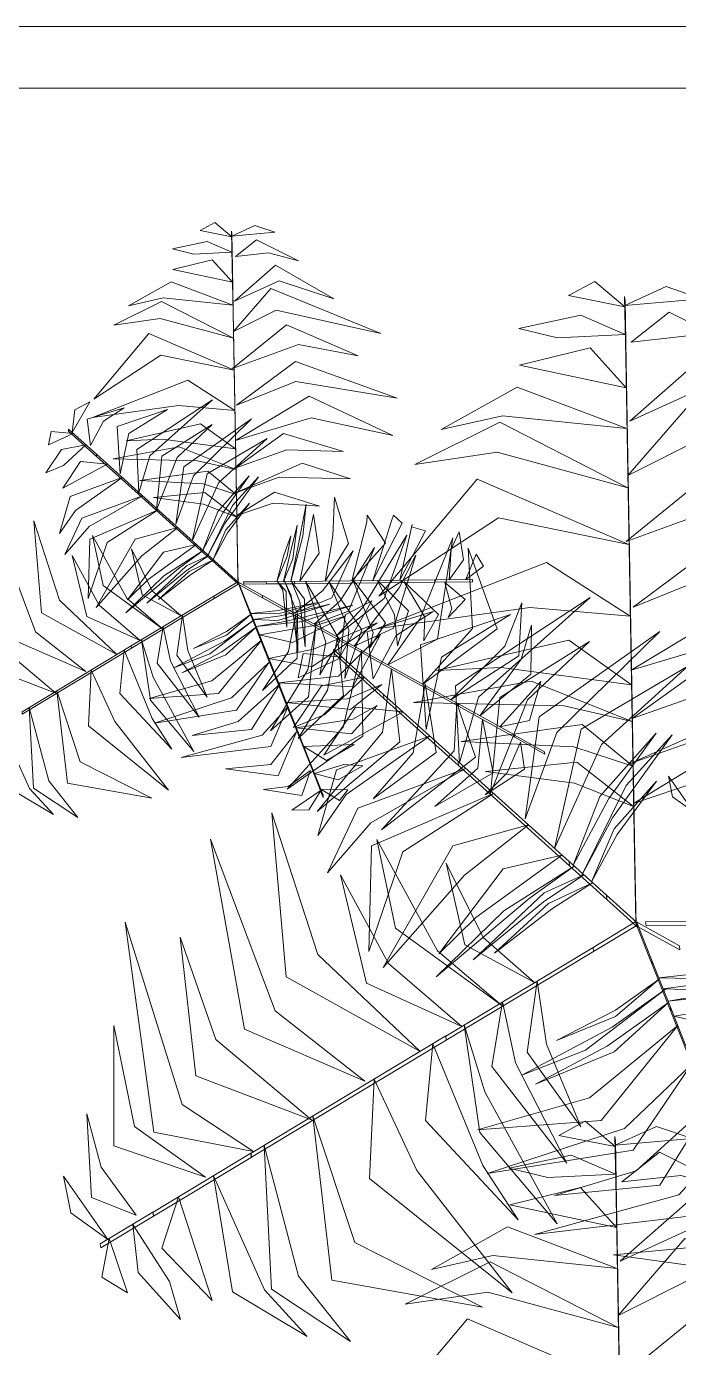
# Model space of a CAD drawing. Header units: millimetres. Extents: x 935 to 13922, y 3203 to 7816.
# Drawn here: x 3661.7 to 3693.4, y 7113.7 to 7177.9 of the extents above; entities that cross this region are included whole.
import ezdxf

# ---------------------------------------------------------------- set-up
doc = ezdxf.new("R2010")
doc.units = ezdxf.units.MM
doc.layers.add('PIANTE', color=7, linetype='Continuous', lineweight=5, true_color=0x007a00)
doc.layers.add('TRATTEGGIO_legno_colore', color=7, linetype='Continuous', lineweight=5, true_color=0xa56740)

msp = doc.modelspace()

# ---------------------------------------------------------------- linework, layer by layer
at = {"layer": 'PIANTE'}
for points in [[(3671.648, 7167.669, -2.839), (3670.119, 7167.976, -3.553), (3670.834, 7168.364, -3.748)], [(3671.648, 7167.709, -2.915), (3673.745, 7167.892, -3.585), (3672.775, 7168.222, -3.691)], [(3671.675, 7166.272, -1.466), (3671.687, 7166.16, -1.466), (3671.657, 7167.836, -3.142), (3671.645, 7167.948, -3.142)], [(3671.828, 7166.708, -1.952), (3673.439, 7166.885, -2.503), (3674.897, 7166.498, -2.451), (3672.86, 7167.522, -3.008)], [(3671.662, 7166.919, -2.088), (3669.815, 7166.83, -2.493), (3668.765, 7167.082, -3.025), (3670.454, 7167.44, -2.93)], [(3671.688, 7165.464, -1.078), (3668.783, 7166.084, -1.954), (3670.704, 7166.553, -1.781)], [(3671.73, 7163.16, -0.022), (3671.743, 7163.048, -0.022), (3671.687, 7166.158, -1.472), (3671.675, 7166.27, -1.472)], [(3671.786, 7164.553, -0.696), (3673.95, 7165.541, -1.563), (3676.616, 7164.653, -1.642), (3673.774, 7166.296, -1.885)], [(3671.708, 7164.353, -0.559), (3668.321, 7164.704, -1.409), (3666.642, 7164.325, -1.574), (3668.713, 7165.48, -1.688)], [(3671.731, 7163.072, -0.049), (3673.813, 7164.117, -0.333), (3678.899, 7162.982, -1.336), (3673.551, 7165.166, -0.197)], [(3690.736, 7164.269, -3.638), (3688.012, 7164.816, -4.911), (3689.284, 7165.507, -5.258)], [(3690.736, 7164.34, -3.775), (3694.473, 7164.667, -4.968), (3692.744, 7165.254, -5.158)], [(3671.736, 7162.742, -0.052), (3668.177, 7163.708, -0.589), (3665.929, 7163.374, -1.013), (3668.243, 7164.529, -0.503)], [(3690.783, 7161.78, -1.193), (3690.805, 7161.58, -1.193), (3690.752, 7164.567, -4.179), (3690.73, 7164.766, -4.179)], [(3690.76, 7162.932, -2.301), (3687.47, 7162.774, -3.023), (3685.598, 7163.223, -3.97), (3688.607, 7163.861, -3.801)], [(3691.057, 7162.557, -2.058), (3693.927, 7162.872, -3.039), (3696.526, 7162.181, -2.947), (3692.895, 7164.007, -3.94)], [(3671.691, 7161.274, -0.194), (3674.888, 7162.438, -0.666), (3677.792, 7161.887, -1.231), (3674.303, 7163.404, -0.48)], [(3671.841, 7156.964, -0.575), (3671.854, 7156.852, -0.575), (3671.743, 7163.041, -0.033), (3671.731, 7163.153, -0.033)], [(3671.764, 7161.192, -0.187), (3668.209, 7161.922, -0.745), (3664.948, 7159.79, -1.51), (3667.631, 7162.978, -0.751)], [(3690.806, 7160.34, -0.5), (3685.63, 7161.445, -2.061), (3689.053, 7162.28, -1.753)], [(3690.883, 7156.233, 1.381), (3690.905, 7156.034, 1.381), (3690.805, 7161.575, -1.203), (3690.784, 7161.775, -1.203)], [(3690.981, 7158.716, 0.179), (3694.837, 7160.476, -1.365), (3699.588, 7158.894, -1.506), (3694.524, 7161.823, -1.939)], [(3671.876, 7159.493, -0.377), (3674.758, 7160.646, -0.794), (3679.685, 7159.834, -1.742), (3674.741, 7161.622, -0.709)], [(3671.799, 7159.242, -0.358), (3669.064, 7159.481, -0.816), (3664.883, 7158.896, -1.603), (3669.519, 7160.703, -0.626)], [(3671.826, 7157.776, -0.513), (3675.511, 7158.875, -1.078), (3679.474, 7158.031, -1.857), (3675.411, 7159.929, -0.971)], [(3690.842, 7158.36, 0.424), (3684.807, 7158.985, -1.09), (3681.815, 7158.309, -1.384), (3685.505, 7160.367, -1.588)], [(3690.884, 7156.077, 1.333), (3694.594, 7157.939, 0.828), (3703.658, 7155.916, -0.961), (3694.126, 7159.809, 1.069)], [(3663.905, 7158.167, 5.466), (3664.755, 7159.662, 5.06), (3664.029, 7159.278, 5.125)], [(3664.795, 7157.54, 5.732), (3665.419, 7158.715, 5.409), (3666.424, 7159.372, 5.28), (3664.632, 7158.813, 5.318)], [(3666.234, 7156.157, 5.74), (3666.655, 7158.125, 5.519), (3668.532, 7159.287, 5.09), (3666.082, 7158.467, 5.599)], [(3667.144, 7155.249, 5.596), (3667.666, 7157.04, 5.803), (3670.71, 7159.751, 4.617), (3667.033, 7157.348, 6.318)], [(3671.832, 7157.373, -0.522), (3668.281, 7157.847, -1.102), (3666.516, 7157.761, -1.419), (3670.125, 7158.59, -0.711)], [(3667.988, 7154.412, 4.777), (3669, 7156.964, 4.893), (3670.692, 7158.555, 4.26), (3668.249, 7157.029, 5.412)], [(3668.934, 7153.724, 3.937), (3669.797, 7156.072, 4.088), (3672.608, 7158.828, 3.072), (3669.32, 7156.501, 4.538)], [(3690.893, 7155.488, 1.328), (3684.549, 7157.21, 0.371), (3680.544, 7156.615, -0.385), (3684.668, 7158.672, 0.525)], [(3663.948, 7158.127, 5.503), (3662.748, 7157.568, 5.142), (3662.884, 7158.223, 5.157)], [(3665.076, 7157.113, 5.895), (3665.088, 7157.001, 5.895), (3663.727, 7158.227, 5.404), (3663.715, 7158.339, 5.404)], [(3669.733, 7152.917, 3.157), (3671.017, 7155.749, 3.178), (3673.37, 7157.88, 2.273), (3670.462, 7156.162, 3.674)], [(3671.85, 7156.454, -1.097), (3674.331, 7157.327, -0.891), (3677.072, 7157.252, -1.699), (3674.164, 7158.114, -0.063)], [(3664.557, 7157.578, 5.723), (3663.477, 7156.563, 5.42), (3662.619, 7156.209, 5.16), (3663.386, 7157.343, 5.357)], [(3671.85, 7156.377, -1.137), (3669.995, 7156.801, -1.141), (3665.892, 7156.896, -1.995), (3669.099, 7157.477, -0.669)], [(3665.607, 7156.633, 5.841), (3663.451, 7155.46, 5.503), (3664.312, 7156.761, 5.796)], [(3667.108, 7155.283, 5.65), (3667.12, 7155.171, 5.65), (3665.088, 7157.001, 5.89), (3665.076, 7157.113, 5.89)], [(3671.799, 7155.227, -2.305), (3673.958, 7155.996, -2.116), (3677.421, 7155.914, -3.124), (3675.073, 7156.681, -1.733)], [(3671.925, 7152.281, -5.259), (3671.937, 7152.169, -5.259), (3671.853, 7156.853, -0.574), (3671.841, 7156.965, -0.574)], [(3690.813, 7152.872, 1.076), (3696.511, 7154.947, 0.233), (3701.685, 7153.965, -0.773), (3695.468, 7156.668, 0.564)], [(3666.333, 7155.979, 5.755), (3664.059, 7154.389, 5.332), (3663.287, 7153.269, 5.077), (3663.797, 7155.061, 5.445)], [(3671.872, 7155.161, -2.354), (3670.258, 7155.681, -2.204), (3667.191, 7155.834, -2.761), (3670.491, 7156.29, -1.54)], [(3670.24, 7152.46, 2.222), (3671.212, 7154.273, 2.697), (3672.503, 7156.06, 2.088), (3670.969, 7154.327, 3.586)], [(3670.474, 7152.172, 0.895), (3671.317, 7153.752, 1.318), (3672.945, 7156.011, 0.563), (3671.692, 7154.627, 1.85)], [(3691.08, 7145.192, 0.396), (3691.102, 7144.993, 0.396), (3690.905, 7156.022, 1.361), (3690.883, 7156.222, 1.361)], [(3690.943, 7152.726, 1.086), (3684.606, 7154.026, 0.093), (3678.795, 7150.227, -1.271), (3683.577, 7155.908, 0.083)], [(3667.313, 7155.096, 5.462), (3664.727, 7153.612, 5.502), (3663.546, 7152.25, 5.091), (3664.374, 7154.017, 5.89)], [(3670.133, 7152.558, 2.789), (3670.145, 7152.446, 2.789), (3667.12, 7155.171, 5.64), (3667.108, 7155.283, 5.64)], [(3671.892, 7154.061, -3.454), (3670.276, 7154.698, -3.188), (3667.854, 7155.014, -3.431), (3670.347, 7155.265, -2.602)], [(3670.744, 7152.006, -0.309), (3671.439, 7153.292, 0.008), (3672.519, 7154.745, -0.584), (3671.362, 7153.449, 0.571)], [(3671.891, 7154.138, -3.414), (3673.656, 7154.74, -3.286), (3675.912, 7154.595, -4.033), (3673.728, 7155.269, -2.778)], [(3674.52, 7150.942, 5.994), (3674.822, 7152.423, 6.174), (3675.258, 7154.699, 5.649), (3675.105, 7153.133, 6.778)], [(3676.193, 7150.96, 7.68), (3676.552, 7153.149, 7.477), (3676.638, 7155.033, 6.729), (3677.321, 7152.775, 8.095)], [(3668.071, 7154.414, 4.748), (3665.6, 7152.825, 4.679), (3664.674, 7150.108, 3.32), (3664.751, 7152.989, 5.102)], [(3674.964, 7150.947, 6.819), (3675.537, 7153.787, 6.632), (3675.624, 7154.192, 6.39), (3675.889, 7152.305, 7.187)], [(3677.476, 7150.974, 8.578), (3678.218, 7153.816, 8.509), (3678.234, 7154.16, 7.15), (3679.115, 7152.803, 8.932)], [(3678.496, 7150.985, 9.292), (3679.393, 7153.829, 9.332), (3679.501, 7154.163, 8.921), (3679.927, 7153.769, 9.719)], [(3666.074, 7147.387, -0.513), (3663.281, 7150.029, -1.078), (3662.03, 7153.884, -1.857), (3662.417, 7149.416, -0.971)], [(3669.024, 7153.555, 3.85), (3667.278, 7152.188, 3.648), (3665.063, 7149.671, 2.899), (3666.965, 7152.984, 4.266)], [(3674.164, 7150.938, 4.664), (3674.471, 7152.225, 4.988), (3674.824, 7153.671, 4.685), (3674.625, 7152.032, 5.69)], [(3679.815, 7150.999, 9.585), (3680.411, 7153.71, 9.161), (3680.381, 7153.588, 8.907), (3681.058, 7153.392, 9.275)], [(3691.143, 7149.698, 0.749), (3696.278, 7151.754, 0.005), (3705.059, 7150.307, -1.684), (3696.247, 7153.492, 0.157)], [(3664.563, 7146.573, -0.377), (3662.123, 7148.492, -0.794), (3660.362, 7153.165, -1.742), (3661.287, 7147.989, -0.709)], [(3668.295, 7148.639, -2.305), (3666.55, 7150.124, -2.116), (3664.89, 7153.164, -3.124), (3665.4, 7150.747, -1.733)], [(3673.842, 7150.935, 3.462), (3674.183, 7152.222, 3.913), (3674.521, 7153.148, 3.888), (3674.341, 7152.159, 4.545)], [(3676.723, 7148.28, -1.137), (3678.018, 7149.675, -1.141), (3680.152, 7153.18, -1.995), (3679.052, 7150.112, -0.669)], [(3679.23, 7146.892, -0.358), (3680.805, 7149.141, -0.816), (3682.389, 7153.054, -1.603), (3681.636, 7148.135, -0.626)], [(3682.204, 7151.025, 9.552), (3682.312, 7152.505, 9.25), (3682.703, 7153.345, 8.99), (3682.907, 7151.992, 9.186)], [(3667.208, 7148.069, -1.097), (3665.211, 7149.781, -0.891), (3663.905, 7152.193, -1.699), (3664.613, 7149.243, -0.063)], [(3670.268, 7152.435, 2.164), (3669.042, 7151.55, 2.344), (3666.506, 7149.419, 1.82), (3668.353, 7151.219, 2.948)], [(3669.938, 7152.732, 2.989), (3667.592, 7151.031, 2.802), (3666.58, 7150.041, 2.56), (3668.337, 7152.359, 3.357)], [(3669.193, 7149.263, -3.414), (3667.789, 7150.49, -3.286), (3666.786, 7152.516, -4.033), (3667.295, 7150.288, -2.778)], [(3670.532, 7152.197, 0.835), (3669.435, 7151.458, 1.158), (3667.522, 7149.882, 0.855), (3669.452, 7151.704, 1.86)], [(3671.152, 7151.64, -2.33), (3671.165, 7151.528, -2.33), (3670.145, 7152.446, 2.79), (3670.133, 7152.558, 2.79)], [(3671.925, 7152.281, -5.259), (3671.937, 7152.169, -5.259), (3671.962, 7150.81, -10.891), (3671.949, 7150.922, -10.891)], [(3674.697, 7149.402, -3.454), (3676.057, 7150.483, -3.188), (3677.541, 7152.422, -3.431), (3676.512, 7150.138, -2.602)], [(3675.659, 7148.869, -2.354), (3676.917, 7150.006, -2.204), (3678.583, 7152.586, -2.761), (3677.327, 7149.501, -1.54)], [(3677.595, 7147.797, -0.522), (3679.781, 7150.635, -1.102), (3680.589, 7152.207, -1.419), (3679.503, 7148.667, -0.711)], [(3680.936, 7145.947, -0.187), (3683.346, 7148.661, -0.745), (3683.13, 7152.551, -1.51), (3684.549, 7148.633, -0.751)], [(3683.025, 7151.034, 9.333), (3683.529, 7152.258, 8.972), (3683.872, 7151.685, 8.986)], [(3670.772, 7151.981, -0.368), (3669.649, 7151.265, 0.083), (3668.098, 7150.061, 0.059), (3669.575, 7151.419, 0.715)], [(3671.152, 7151.64, -2.33), (3671.165, 7151.528, -2.33), (3671.99, 7150.784, -8.638), (3671.978, 7150.896, -8.638)], [(3691.005, 7149.25, 0.782), (3686.13, 7149.677, -0.034), (3678.679, 7148.635, -1.436), (3686.942, 7151.855, 0.306)], [(3670.784, 7150.221, -5.259), (3670.796, 7150.109, -5.259), (3671.962, 7150.81, -10.891), (3671.949, 7150.922, -10.891)], [(3673.139, 7150.263, -5.259), (3673.151, 7150.151, -5.259), (3671.962, 7150.81, -10.891), (3671.949, 7150.922, -10.891)], [(3672.388, 7149.863, -2.33), (3672.401, 7149.751, -2.33), (3671.99, 7150.784, -8.638), (3671.978, 7150.896, -8.638)], [(3673.33, 7150.928, 1.5), (3673.342, 7150.816, 1.5), (3672.231, 7150.804, -4.808), (3672.219, 7150.916, -4.808)], [(3673.33, 7150.928, 1.5), (3673.342, 7150.816, 1.5), (3674.714, 7150.831, 6.62), (3674.702, 7150.943, 6.62)], [(3673.879, 7150.934, 3.52), (3674.129, 7150.516, 3.838), (3674.319, 7148.716, 3.246), (3674.292, 7150.453, 4.4)], [(3674.19, 7150.995, 4.725), (3674.53, 7150.261, 5.148), (3674.863, 7147.496, 4.392), (3674.847, 7149.363, 5.68)], [(3674.557, 7150.942, 6.052), (3674.961, 7149.949, 6.527), (3675.222, 7147.76, 5.917), (3675.176, 7150.074, 7.416)], [(3674.702, 7150.943, 6.618), (3674.714, 7150.831, 6.618), (3678.786, 7150.875, 9.47), (3678.774, 7150.987, 9.47)], [(3675.24, 7150.949, 6.986), (3676.213, 7147.996, 7.008), (3675.935, 7146.407, 6.102), (3676.901, 7148.069, 7.504)], [(3676.374, 7150.897, 7.766), (3677.33, 7148.585, 7.918), (3677.138, 7146.225, 6.901), (3677.971, 7148.592, 8.368)], [(3677.536, 7151.032, 8.607), (3678.52, 7148.468, 8.723), (3678.363, 7147.724, 8.09), (3679.116, 7148.929, 9.242)], [(3678.724, 7150.987, 9.426), (3679.553, 7149.316, 9.633), (3679.697, 7147.816, 8.447), (3680.227, 7149.518, 10.148)], [(3678.774, 7150.987, 9.48), (3678.786, 7150.875, 9.48), (3681.521, 7150.905, 9.719), (3681.508, 7151.017, 9.719)], [(3680.008, 7150.936, 9.57), (3681.031, 7149.202, 9.349), (3680.975, 7148.06, 8.919), (3681.684, 7149.339, 9.429)], [(3681.508, 7151.017, 9.725), (3681.52, 7150.905, 9.725), (3683.351, 7150.924, 9.234), (3683.339, 7151.036, 9.234)], [(3682.004, 7150.893, 9.561), (3682.341, 7149.606, 9.239), (3682.158, 7149.197, 9.11), (3682.986, 7150.067, 9.148)], [(3663.113, 7145.522, -0.194), (3660.506, 7147.709, -0.666), (3659.531, 7150.498, -1.231), (3659.962, 7146.719, -0.48)], [(3670.784, 7150.221, -5.259), (3670.796, 7150.109, -5.259), (3666.782, 7147.694, -0.574), (3666.769, 7147.806, -0.574)], [(3673.139, 7150.263, -5.259), (3673.151, 7150.151, -5.259), (3677.25, 7147.881, -0.574), (3677.237, 7147.993, -0.574)], [(3691.053, 7146.639, 0.507), (3697.62, 7148.597, -0.5), (3704.683, 7147.092, -1.888), (3697.442, 7150.476, -0.31)], [(3672.388, 7149.863, -2.33), (3672.401, 7149.751, -2.33), (3672.907, 7148.476, 2.79), (3672.895, 7148.588, 2.79)], [(3672.578, 7149.388, -0.368), (3673.902, 7149.532, 0.083), (3675.826, 7149.924, 0.059), (3673.9, 7149.362, 0.715)], [(3672.697, 7149.089, 0.835), (3674.009, 7149.265, 1.158), (3676.422, 7149.83, 0.855), (3673.884, 7149.051, 1.86)], [(3672.829, 7148.758, 2.164), (3674.32, 7149.008, 2.344), (3677.538, 7149.794, 1.82), (3675.084, 7148.999, 2.948)], [(3676.937, 7147.335, 11.161), (3678.452, 7149.999, 10.438), (3677.158, 7149.315, 10.554)], [(3682.292, 7145.196, -0.052), (3684.909, 7147.795, -0.589), (3685.744, 7149.909, -1.013), (3685.586, 7147.328, -0.503)], [(3682.71, 7142.135, 11.394), (3683.639, 7145.327, 11.762), (3689.065, 7150.159, 9.649), (3682.512, 7145.876, 12.68)], [(3672.761, 7149.085, 0.895), (3671.305, 7148.043, 1.318), (3668.844, 7146.739, 0.563), (3670.581, 7147.425, 1.85)], [(3669.259, 7149.302, -3.454), (3669.515, 7147.584, -3.188), (3670.452, 7145.329, -3.431), (3668.989, 7147.362, -2.602)], [(3672.592, 7149.353, -0.309), (3671.399, 7148.509, 0.008), (3669.787, 7147.685, -0.584), (3671.399, 7148.334, 0.571)], [(3672.993, 7148.345, 2.989), (3675.849, 7148.83, 2.802), (3677.195, 7149.27, 2.56), (3674.593, 7147.97, 3.357)], [(3674.764, 7149.364, -3.414), (3674.403, 7147.534, -3.286), (3673.15, 7145.653, -4.033), (3674.825, 7147.208, -2.778)], [(3673.447, 7147.203, 3.85), (3675.619, 7147.654, 3.648), (3678.72, 7148.928, 2.899), (3675.546, 7146.802, 4.266)], [(3675.753, 7148.899, -2.305), (3675.34, 7146.645, -2.116), (3673.537, 7143.687, -3.124), (3675.375, 7145.337, -1.733)], [(3678.523, 7146.218, 11.635), (3679.635, 7148.312, 11.061), (3681.426, 7149.482, 10.83), (3678.232, 7148.486, 10.898)], [(3681.087, 7143.753, 11.65), (3681.838, 7147.261, 11.256), (3685.183, 7149.332, 10.491), (3680.817, 7147.869, 11.399)], [(3668.317, 7148.735, -2.354), (3668.673, 7147.077, -2.204), (3670.074, 7144.344, -2.761), (3668.03, 7146.974, -1.54)], [(3672.842, 7148.723, 2.222), (3671.168, 7147.529, 2.697), (3669.218, 7146.499, 2.088), (3671.362, 7147.373, 3.586)], [(3672.895, 7148.588, 2.789), (3672.907, 7148.476, 2.789), (3674.411, 7144.692, 5.64), (3674.399, 7144.804, 5.64)], [(3673.921, 7146.01, 4.748), (3676.839, 7146.339, 4.679), (3678.874, 7148.364, 3.32), (3677.528, 7145.816, 5.102)], [(3683.702, 7144.415, -0.559), (3685.7, 7147.172, -1.409), (3686.21, 7148.816, -1.574), (3686.175, 7146.445, -1.688)], [(3685.899, 7139.418, 8.436), (3687.436, 7143.602, 8.707), (3692.446, 7148.513, 6.895), (3686.586, 7144.367, 9.507)], [(3666.77, 7147.807, -0.575), (3666.782, 7147.695, -0.575), (3661.478, 7144.504, -0.033), (3661.466, 7144.616, -0.033)], [(3667.274, 7148.108, -1.137), (3667.835, 7146.289, -1.141), (3669.804, 7142.688, -1.995), (3667.697, 7145.175, -0.669)], [(3673.094, 7148.089, 3.157), (3670.688, 7146.12, 3.178), (3667.634, 7145.253, 2.273), (3671.003, 7145.503, 3.674)], [(3676.79, 7148.242, -1.097), (3676.306, 7145.656, -0.891), (3674.87, 7143.32, -1.699), (3677.071, 7145.408, -0.063)], [(3679.023, 7145.457, 11.926), (3679.045, 7145.257, 11.926), (3676.62, 7147.442, 11.051), (3676.598, 7147.641, 11.051)], [(3677.237, 7147.994, -0.575), (3677.249, 7147.882, -0.575), (3682.664, 7144.883, -0.033), (3682.652, 7144.995, -0.033)], [(3691.064, 7145.92, 0.491), (3684.736, 7146.765, -0.542), (3681.59, 7146.611, -1.108), (3688.022, 7148.089, 0.154)], [(3684.213, 7140.643, 9.935), (3686.017, 7145.191, 10.14), (3689.032, 7148.027, 9.013), (3684.679, 7145.307, 11.065)], [(3666.421, 7147.595, -0.522), (3667.785, 7144.282, -1.102), (3668.743, 7142.797, -1.419), (3666.22, 7145.507, -0.711)], [(3673.453, 7147.011, 3.937), (3671.639, 7145.289, 4.088), (3667.897, 7144.065, 3.072), (3671.876, 7144.693, 4.538)], [(3677.947, 7147.601, -0.513), (3677.056, 7143.86, -1.078), (3674.344, 7140.85, -1.857), (3678.019, 7143.42, -0.971)], [(3677.013, 7147.265, 11.227), (3674.875, 7146.268, 10.584), (3675.116, 7147.434, 10.61)], [(3691.095, 7144.282, -0.535), (3695.517, 7145.839, -0.167), (3700.403, 7145.704, -1.606), (3695.219, 7147.241, 1.308)], [(3664.819, 7146.631, -0.358), (3665.98, 7144.143, -0.816), (3668.577, 7140.814, -1.603), (3664.693, 7143.926, -0.626)], [(3679.409, 7146.699, -0.377), (3678.967, 7143.626, -0.794), (3675.8, 7139.766, -1.742), (3679.82, 7143.154, -0.709)], [(3687.323, 7137.979, 7.046), (3689.611, 7143.026, 7.084), (3693.805, 7146.823, 5.47), (3688.621, 7143.762, 7.969)], [(3673.996, 7145.976, 4.777), (3671.957, 7144.137, 4.893), (3669.736, 7143.46, 4.26), (3672.602, 7143.745, 5.412)], [(3674.298, 7145.063, 5.462), (3677.274, 7145.247, 5.502), (3678.936, 7145.944, 5.091), (3677.41, 7144.727, 5.89)], [(3678.1, 7146.286, 11.619), (3676.173, 7144.476, 11.079), (3674.646, 7143.846, 10.616), (3676.012, 7145.867, 10.967)], [(3681.044, 7145.969, -0.194), (3680.454, 7142.618, -0.666), (3678.525, 7140.379, -1.231), (3681.582, 7142.642, -0.48)], [(3691.096, 7144.145, -0.606), (3687.789, 7144.901, -0.613), (3680.477, 7145.07, -2.135), (3686.194, 7146.106, 0.229)], [(3684.674, 7143.877, -1.078), (3686.664, 7146.082, -1.954), (3686.109, 7144.185, -1.781)], [(3663.147, 7145.626, -0.187), (3664.293, 7142.182, -0.745), (3667.77, 7140.424, -1.51), (3663.668, 7141.154, -0.751)], [(3682.644, 7142.195, 11.49), (3682.666, 7141.996, 11.49), (3679.045, 7145.258, 11.916), (3679.023, 7145.457, 11.916)], [(3691.229, 7136.846, -7.951), (3691.251, 7136.646, -7.951), (3691.102, 7144.994, 0.398), (3691.08, 7145.194, 0.398)], [(3661.819, 7144.827, -0.052), (3662.762, 7141.261, -0.589), (3664.175, 7139.482, -1.013), (3662.018, 7140.908, -0.503)], [(3674.381, 7144.851, 5.596), (3673.12, 7143.476, 5.803), (3669.189, 7142.396, 4.617), (3673.55, 7142.92, 6.318)], [(3674.399, 7144.804, 5.65), (3674.411, 7144.692, 5.65), (3675.421, 7142.151, 5.89), (3675.409, 7142.263, 5.89)], [(3674.785, 7143.837, 5.755), (3677.528, 7144.254, 5.332), (3678.716, 7144.916, 5.077), (3677.465, 7143.536, 5.445)], [(3679.969, 7144.602, 11.83), (3676.129, 7142.511, 11.227), (3677.662, 7144.83, 11.75)], [(3682.581, 7145.035, -0.049), (3682.445, 7142.71, -0.333), (3678.919, 7138.873, -1.336), (3683.485, 7142.412, -0.197)], [(3682.657, 7144.992, -0.022), (3682.67, 7144.88, -0.022), (3685.391, 7143.373, -1.472), (3685.378, 7143.485, -1.472)], [(3691.006, 7142.096, -2.687), (3694.852, 7143.467, -2.351), (3701.024, 7143.319, -4.146), (3696.839, 7144.687, -1.667)], [(3660.438, 7143.996, -0.559), (3661.827, 7140.888, -1.409), (3662.995, 7139.624, -1.574), (3660.96, 7140.84, -1.688)], [(3683.836, 7144.247, -0.696), (3683.61, 7141.88, -1.563), (3681.508, 7140.015, -1.642), (3684.352, 7141.654, -1.885)], [(3691.135, 7141.978, -2.774), (3688.259, 7142.906, -2.508), (3682.792, 7143.177, -3.5), (3688.673, 7143.989, -1.324)], [(3674.795, 7143.634, 5.74), (3673.544, 7142.056, 5.519), (3671.347, 7141.846, 5.09), (3673.907, 7141.496, 5.599)], [(3681.263, 7143.436, 11.677), (3677.211, 7140.602, 10.922), (3675.836, 7138.606, 10.469), (3676.745, 7141.8, 11.125)], [(3685.681, 7143.133, -1.952), (3685.03, 7141.65, -2.503), (3683.965, 7140.581, -2.451), (3685.87, 7141.833, -3.008)], [(3685.381, 7143.484, -1.466), (3685.393, 7143.372, -1.466), (3686.859, 7142.56, -3.142), (3686.847, 7142.672, -3.142)], [(3688.227, 7137.165, 5.381), (3689.958, 7140.396, 6.227), (3692.259, 7143.581, 5.141), (3689.526, 7140.491, 7.812)], [(3688.643, 7136.652, 3.016), (3690.145, 7139.466, 3.77), (3693.047, 7143.494, 2.423), (3690.814, 7141.026, 4.717)], [(3675.146, 7142.929, 5.841), (3677.598, 7143.025, 5.503), (3676.25, 7142.24, 5.796)], [(3675.409, 7142.263, 5.895), (3675.421, 7142.151, 5.895), (3676.098, 7140.449, 5.404), (3676.085, 7140.561, 5.404)], [(3675.667, 7141.616, 5.723), (3677.087, 7142.047, 5.42), (3678.012, 7141.984, 5.16), (3676.822, 7141.308, 5.357)], [(3683.011, 7141.862, 11.155), (3678.402, 7139.218, 11.226), (3676.297, 7136.791, 10.493), (3677.773, 7139.939, 11.917)], [(3688.036, 7137.339, 6.39), (3688.058, 7137.139, 6.39), (3682.666, 7141.996, 11.471), (3682.644, 7142.195, 11.471)], [(3691.17, 7140.018, -4.735), (3688.29, 7141.153, -4.261), (3683.975, 7141.717, -4.694), (3688.417, 7142.164, -3.216)], [(3691.169, 7140.154, -4.664), (3694.314, 7141.228, -4.435), (3698.335, 7140.97, -5.766), (3694.442, 7142.171, -3.531)], [(3675.471, 7141.756, 5.732), (3674.391, 7140.979, 5.409), (3673.199, 7140.836, 5.28), (3675.054, 7140.543, 5.318)], [(3689.125, 7136.356, 0.869), (3690.363, 7138.647, 1.434), (3692.288, 7141.238, 0.38), (3690.226, 7138.927, 2.437)], [(3694.063, 7139.765, 4.196), (3692.856, 7141.489, 3.526), (3693.056, 7140.484, 3.42)], [(3675.991, 7140.8, 5.466), (3674.566, 7139.836, 5.06), (3675.388, 7139.859, 5.125)], [(3675.97, 7140.854, 5.503), (3677.294, 7140.823, 5.142), (3676.882, 7140.297, 5.157)], [(3684.361, 7140.646, 9.883), (3679.958, 7137.816, 9.76), (3678.308, 7132.973, 7.337), (3678.444, 7138.107, 10.513)], [(3680.803, 7128.125, 0.507), (3675.824, 7132.833, -0.5), (3673.595, 7139.702, -1.888), (3674.286, 7131.739, -0.31)], [(3686.06, 7139.116, 8.281), (3682.947, 7136.68, 7.921), (3679, 7132.194, 6.587), (3682.39, 7138.098, 9.022)], [(3678.109, 7126.673, 0.749), (3673.761, 7130.093, 0.005), (3670.624, 7138.42, -1.684), (3672.271, 7129.197, 0.157)], [(3684.761, 7130.355, -2.687), (3681.651, 7133.001, -2.351), (3678.693, 7138.419, -4.146), (3679.601, 7134.111, -1.667)], [(3687.688, 7137.649, 6.747), (3683.508, 7134.618, 6.415), (3681.705, 7132.853, 5.983), (3684.835, 7136.985, 7.403)], [(3688.276, 7137.12, 5.277), (3686.091, 7135.542, 5.598), (3681.572, 7131.745, 4.663), (3684.864, 7134.954, 6.675)], [(3686.361, 7131.467, -4.664), (3683.859, 7133.655, -4.435), (3682.072, 7137.265, -5.766), (3682.978, 7133.294, -3.531)], [(3689.852, 7135.703, -2.732), (3689.874, 7135.503, -2.732), (3688.058, 7137.139, 6.392), (3688.036, 7137.339, 6.392)], [(3691.229, 7136.846, -7.951), (3691.251, 7136.646, -7.951), (3691.294, 7134.223, -17.988), (3691.273, 7134.423, -17.988)], [(3682.823, 7129.34, -0.535), (3679.264, 7132.391, -0.167), (3676.938, 7136.689, -1.606), (3678.199, 7131.431, 1.308)], [(3688.747, 7136.695, 2.908), (3686.792, 7135.378, 3.484), (3683.383, 7132.57, 2.944), (3686.822, 7135.818, 4.735)], [(3689.174, 7136.311, 0.766), (3687.173, 7135.035, 1.569), (3684.41, 7132.889, 1.525), (3687.042, 7135.309, 2.695)], [(3689.852, 7135.703, -2.732), (3689.874, 7135.503, -2.732), (3691.346, 7134.178, -13.973), (3691.324, 7134.377, -13.973)], [(3672.714, 7123.26, 1.333), (3669.246, 7125.541, 0.828), (3666.466, 7134.402, -0.961), (3667.861, 7124.201, 1.069)], [(3689.196, 7133.174, -7.951), (3689.218, 7132.974, -7.951), (3691.294, 7134.223, -17.988), (3691.273, 7134.423, -17.988)], [(3693.393, 7133.249, -7.951), (3693.415, 7133.049, -7.951), (3691.294, 7134.223, -17.988), (3691.273, 7134.423, -17.988)], [(3692.055, 7132.537, -2.732), (3692.077, 7132.337, -2.732), (3691.346, 7134.178, -13.973), (3691.324, 7134.377, -13.973)], [(3693.734, 7134.434, 4.093), (3693.755, 7134.235, 4.093), (3691.775, 7134.213, -7.148), (3691.753, 7134.413, -7.148)], [(3675.525, 7124.8, 1.076), (3670.879, 7128.697, 0.233), (3669.142, 7133.669, -0.773), (3669.91, 7126.934, 0.564)], [(3689.196, 7133.174, -7.951), (3689.218, 7132.974, -7.951), (3682.063, 7128.671, 0.398), (3682.041, 7128.871, 0.398)], [(3692.055, 7132.537, -2.732), (3692.077, 7132.337, -2.732), (3692.98, 7130.065, 6.392), (3692.958, 7130.265, 6.392)], [(3692.394, 7131.691, 0.766), (3694.753, 7131.947, 1.569), (3698.181, 7132.646, 1.525), (3694.749, 7131.644, 2.695)], [(3692.606, 7131.157, 2.908), (3694.943, 7131.47, 3.484), (3699.243, 7132.477, 2.944), (3694.721, 7131.09, 4.735)], [(3692.84, 7130.567, 5.277), (3695.498, 7131.013, 5.598), (3701.232, 7132.413, 4.663), (3696.859, 7130.997, 6.675)], [(3692.417, 7131.628, 0.869), (3690.292, 7130.123, 1.434), (3687.419, 7128.655, 0.38), (3690.291, 7129.811, 2.437)], [(3692.718, 7131.149, 3.016), (3690.124, 7129.293, 3.77), (3685.738, 7126.969, 2.423), (3688.834, 7128.191, 4.717)], [(3686.479, 7131.537, -4.735), (3686.935, 7128.475, -4.261), (3688.605, 7124.456, -4.694), (3685.997, 7128.079, -3.216)], [(3693.133, 7129.832, 6.747), (3698.223, 7130.696, 6.415), (3700.622, 7131.479, 5.983), (3695.984, 7129.163, 7.403)], [(3684.799, 7130.526, -2.774), (3685.433, 7127.572, -2.508), (3687.931, 7122.702, -3.5), (3684.288, 7127.389, -1.324)], [(3692.864, 7130.505, 5.381), (3689.88, 7128.376, 6.227), (3686.406, 7126.541, 5.141), (3690.225, 7128.099, 7.812)], [(3692.958, 7130.265, 6.39), (3692.98, 7130.065, 6.39), (3695.66, 7123.322, 11.471), (3695.638, 7123.521, 11.471)], [(3670.38, 7122.024, 0.179), (3666.927, 7124.484, -1.365), (3665.923, 7129.389, -1.506), (3665.918, 7123.539, -1.939)], [(3682.941, 7129.409, -0.606), (3683.94, 7126.168, -0.613), (3687.45, 7119.751, -2.135), (3683.694, 7124.183, 0.229)], [(3693.313, 7129.375, 7.046), (3689.025, 7125.865, 7.084), (3683.583, 7124.32, 5.47), (3689.586, 7124.767, 7.969)], [(3682.043, 7128.872, 0.396), (3682.064, 7128.672, 0.396), (3672.611, 7122.987, 1.361), (3672.589, 7123.186, 1.361)], [(3681.42, 7128.494, 0.491), (3683.852, 7122.591, -0.542), (3685.558, 7119.944, -1.108), (3681.063, 7124.774, 0.154)], [(3693.952, 7127.454, 8.436), (3690.72, 7124.385, 8.707), (3684.051, 7122.203, 6.895), (3691.142, 7123.322, 9.507)], [(3678.566, 7126.777, 0.782), (3680.634, 7122.342, -0.034), (3685.262, 7116.411, -1.436), (3678.341, 7121.957, 0.306)], [(3694.92, 7125.609, 9.935), (3691.287, 7122.331, 10.14), (3687.328, 7121.125, 9.013), (3692.435, 7121.634, 11.065)], [(3667.016, 7120.17, -2.058), (3665.307, 7122.497, -3.039), (3664.607, 7125.093, -2.947), (3664.841, 7121.036, -3.94)], [(3675.586, 7124.985, 1.086), (3677.629, 7118.848, 0.093), (3683.825, 7115.715, -1.271), (3676.514, 7117.016, 0.083)], [(3690.268, 7123.502, -3.638), (3687.543, 7124.049, -4.911), (3688.816, 7124.739, -5.258)], [(3690.315, 7121.012, -1.193), (3690.337, 7120.813, -1.193), (3690.284, 7123.799, -4.179), (3690.262, 7123.999, -4.179)], [(3690.268, 7123.573, -3.775), (3694.005, 7123.899, -4.968), (3692.276, 7124.486, -5.158)], [(3673.22, 7123.562, 1.328), (3674.9, 7117.207, 0.371), (3677.418, 7114.036, -0.385), (3673.574, 7116.578, 0.525)], [(3695.606, 7123.604, 11.394), (3693.358, 7121.155, 11.762), (3686.353, 7119.229, 9.649), (3694.126, 7120.163, 12.68)], [(3690.589, 7121.789, -2.058), (3693.459, 7122.105, -3.039), (3696.057, 7121.414, -2.947), (3692.426, 7123.239, -3.94)], [(3672.579, 7123.18, 1.381), (3672.601, 7122.981, 1.381), (3667.851, 7120.124, -1.203), (3667.83, 7120.323, -1.203)], [(3690.292, 7122.164, -2.301), (3687.002, 7122.006, -3.023), (3685.13, 7122.455, -3.97), (3688.139, 7123.093, -3.801)], [(3665.632, 7119, -3.775), (3663.48, 7122.073, -4.968), (3663.836, 7120.282, -5.158)], [(3670.758, 7122.082, 0.424), (3673.234, 7116.542, -1.09), (3675.316, 7114.289, -1.384), (3671.688, 7116.456, -1.588)], [(3690.338, 7119.572, -0.5), (3685.162, 7120.677, -2.061), (3688.585, 7121.512, -1.753)], [(3696.344, 7121.435, 11.65), (3694.115, 7118.624, 11.256), (3690.199, 7118.25, 10.491), (3694.761, 7117.625, 11.399)], [(3669.061, 7121.061, -0.5), (3670.692, 7116.026, -2.061), (3668.258, 7118.572, -1.753)], [(3690.414, 7115.466, 1.381), (3690.436, 7115.266, 1.381), (3690.337, 7120.808, -1.203), (3690.315, 7121.007, -1.203)], [(3690.513, 7117.948, 0.179), (3694.369, 7119.708, -1.365), (3699.12, 7118.126, -1.506), (3694.056, 7121.055, -1.939)], [(3667.825, 7120.321, -1.193), (3667.847, 7120.121, -1.193), (3665.288, 7118.582, -4.179), (3665.266, 7118.781, -4.179)], [(3666.839, 7119.725, -2.301), (3668.621, 7116.954, -3.023), (3669.168, 7115.109, -3.97), (3667.111, 7117.395, -3.801)], [(3690.374, 7117.592, 0.424), (3684.338, 7118.218, -1.09), (3681.347, 7117.541, -1.384), (3685.037, 7119.6, -1.588)], [(3665.693, 7119.035, -3.638), (3666.582, 7116.402, -4.911), (3665.347, 7117.159, -5.258)], [(3690.416, 7115.309, 1.333), (3694.125, 7117.171, 0.828), (3703.189, 7115.149, -0.961), (3693.658, 7119.041, 1.069)], [(3690.425, 7114.72, 1.328), (3684.081, 7116.442, 0.371), (3680.076, 7115.847, -0.385), (3684.199, 7117.905, 0.525)], [(3690.344, 7112.105, 1.076), (3696.042, 7114.18, 0.233), (3701.216, 7113.198, -0.773), (3694.999, 7115.9, 0.564)], [(3690.474, 7111.959, 1.086), (3684.138, 7113.259, 0.093), (3678.327, 7109.459, -1.271), (3683.108, 7115.14, 0.083)], [(3690.612, 7104.424, 0.396), (3690.634, 7104.225, 0.396), (3690.436, 7115.254, 1.361), (3690.414, 7115.454, 1.361)]]:
    msp.add_3dface(points, dxfattribs=at)
at = {"layer": 'TRATTEGGIO_legno_colore', "elevation": -7.951}
for points in [[(3651.358, 7177.884), (3731.683, 7177.884), (3731.683, 7058.316), (3651.358, 7058.316)], [(3654.358, 7174.884), (3728.683, 7174.884), (3728.683, 7061.316), (3654.358, 7061.316)]]:
    msp.add_lwpolyline(points, close=True, dxfattribs=at)

doc.saveas('drawing.dxf')
